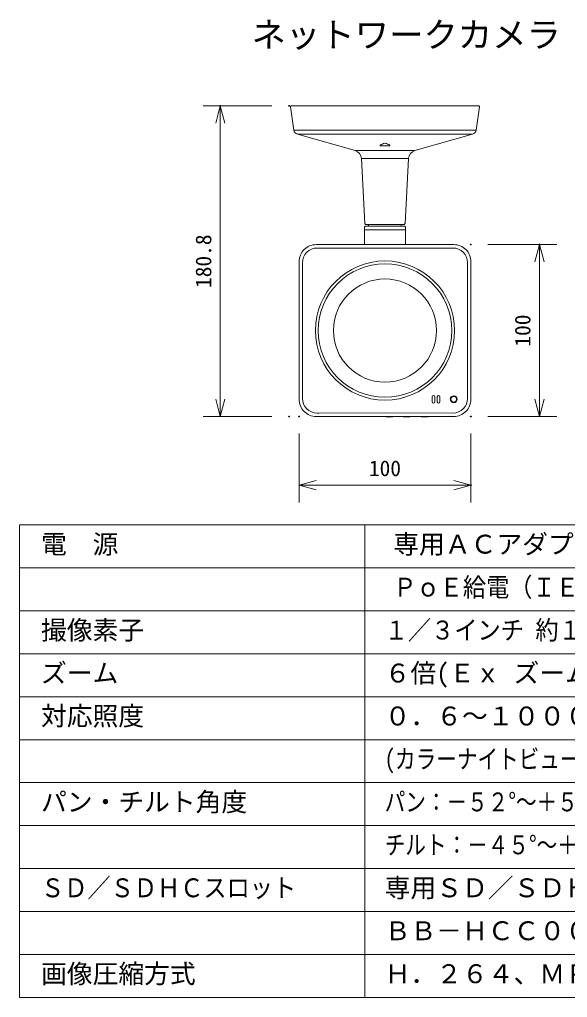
# Model space of a CAD drawing. Units: millimetres, scale not verified. Extents: x -62 to 63, y -57 to 57.
# Drawn here: x -62.5 to 1.3, y -56.7 to 57.1 of the extents above; entities that cross this region are included whole.
import ezdxf
from ezdxf.enums import TextEntityAlignment as Align

# ---------------------------------------------------------------- set-up
doc = ezdxf.new("R2010")
doc.units = ezdxf.units.MM
doc.header["$LTSCALE"] = 0.125
doc.header["$PDMODE"] = 32
doc.header["$PDSIZE"] = 0.0625
for name, color, linetype, lineweight in [('0-0_0', 7, 'Continuous', 9), ('0-1_WAKU', 1, 'Continuous', 18), ('0-5_GAIKEI', 1, 'Continuous', 18), ('0-6_SUNPO', 7, 'Continuous', 9)]:
    doc.layers.add(name, color=color, linetype=linetype, lineweight=lineweight)
doc.layers.add('0-2_MOJI1', color=7, linetype='Continuous')
doc.layers.add('0-4_Defpoints', color=7, linetype='Continuous')
doc.styles.add('ＭＳ ゴシック', font='')
doc.styles.get('ＭＳ ゴシック').set_extended_font_data('MS Gothic')

# ---------------------------------------------------------------- blocks, each defined once
blk = doc.blocks.new('_OPEN30')
at = {"layer": '0-0_0'}
blk.add_line((0, 0), (-1, 0), dxfattribs=at)
blk.add_lwpolyline([(-1, 0.26795), (0, 0), (-1, -0.26795)], dxfattribs=at)
blk = doc.blocks.new('D7')
at = {"layer": '0-4_Defpoints'}
for p in [(-38.2103, 43.9865), (-30.2103, 43.9864), (-30.2106, 7.833)]:
    blk.add_point(p, dxfattribs=at)
at = {"layer": '0-6_SUNPO'}
for p, q in [((-32.2103, 43.9864), (-40.2103, 43.9865)), ((-38.2106, 9.8331), (-38.2104, 41.9865)), ((-32.2106, 7.833), (-40.2106, 7.8331))]:
    blk.add_line(p, q, dxfattribs=at)
at = {"layer": '0-6_SUNPO', "xscale": 2, "yscale": 2}
for p, rotation in [((-38.2103, 43.9865), 89.99952), ((-38.2106, 7.8331), 269.99952)]:
    blk.add_blockref('_OPEN30', p, dxfattribs=dict(at, rotation=rotation))
at = {"layer": '0-6_SUNPO', "style": 'ＭＳ ゴシック'}
blk.add_text('180.8', height=1.833, rotation=90, dxfattribs=at).set_placement((-38.7105, 22.7848), align=Align.BOTTOM_LEFT)
blk = doc.blocks.new('D6')
at = {"layer": '0-4_Defpoints'}
for p in [(-29.0443, 7.8331), (-9.0443, 7.8331), (-9.0443, -0.1669)]:
    blk.add_point(p, dxfattribs=at)
at = {"layer": '0-6_SUNPO'}
for p, q in [((-29.0443, 5.8331), (-29.0443, -2.1669)), ((-9.0443, 5.8331), (-9.0443, -2.1669)), ((-27.0443, -0.1669), (-11.0443, -0.1669))]:
    blk.add_line(p, q, dxfattribs=at)
at = {"layer": '0-6_SUNPO', "xscale": 2, "yscale": 2, "rotation": 180}
blk.add_blockref('_OPEN30', (-29.0443, -0.1669), dxfattribs=at)
at = {"layer": '0-6_SUNPO', "xscale": 2, "yscale": 2}
blk.add_blockref('_OPEN30', (-9.0443, -0.1669), dxfattribs=at)
at = {"layer": '0-6_SUNPO', "style": 'ＭＳ ゴシック'}
blk.add_text('100', height=1.833, dxfattribs=at).set_placement((-20.9193, 0.3331), align=Align.BOTTOM_LEFT)
blk = doc.blocks.new('D5')
at = {"layer": '0-4_Defpoints'}
for p in [(-9.0585, 27.8331), (-1.0585, 27.8331), (-9.0585, 7.8331)]:
    blk.add_point(p, dxfattribs=at)
at = {"layer": '0-6_SUNPO'}
for p, q in [((-7.0585, 27.8331), (0.9415, 27.8331)), ((-1.0585, 9.8331), (-1.0585, 25.8331)), ((-7.0585, 7.8331), (0.9415, 7.8331))]:
    blk.add_line(p, q, dxfattribs=at)
at = {"layer": '0-6_SUNPO', "xscale": 2, "yscale": 2}
for p, rotation in [((-1.0585, 27.8331), 90), ((-1.0585, 7.8331), 270)]:
    blk.add_blockref('_OPEN30', p, dxfattribs=dict(at, rotation=rotation))
at = {"layer": '0-6_SUNPO', "style": 'ＭＳ ゴシック'}
blk.add_text('100', height=1.833, rotation=90, dxfattribs=at).set_placement((-1.5585, 15.9581), align=Align.BOTTOM_LEFT)

msp = doc.modelspace()

# ---------------------------------------------------------------- linework, layer by layer
at = {"layer": '0-1_WAKU', "color": 4}
for p, q in [((-62.493, -1.7253), (-62.493, -56.7253)), ((62.507, -1.7253), (-62.493, -1.7253)), ((-22.2874, -56.7253), (-22.2874, -1.7253)), ((-62.493, -56.7253), (62.507, -56.7253))]:
    msp.add_line(p, q, dxfattribs=at)
at = {"layer": '0-1_WAKU'}
for p, q in [((62.507, -6.7253), (-62.493, -6.7253)), ((62.507, -11.7253), (-62.493, -11.7253)), ((62.507, -16.7253), (-62.493, -16.7253)), ((62.507, -21.7253), (-62.493, -21.7253)), ((62.507, -26.7253), (-62.493, -26.7253)), ((62.507, -31.7253), (-62.493, -31.7253)), ((62.507, -36.7253), (-62.493, -36.7253)), ((62.507, -41.7253), (-62.493, -41.7253)), ((62.507, -46.7253), (-62.493, -46.7253)), ((62.507, -51.7253), (-62.493, -51.7253))]:
    msp.add_line(p, q, dxfattribs=at)
at = {"layer": '0-5_GAIKEI', "color": 7}
for p, q in [((-30.5654, 44.2416), (-30.9447, 46.9406)), ((-30.8462, 47.0545), (-30.6672, 47.0545)), ((-30.6672, 47.0545), (-30.6617, 47.0545)), ((-9.2598, 47.0545), (-30.6617, 47.0545)), ((-9.3561, 44.2416), (-8.9768, 46.9406)), ((-9.2598, 47.0545), (-9.2543, 47.0545)), ((-9.2545, 47.0545), (-9.2543, 47.0545)), ((-23.4394, 41.8497), (-30.1349, 43.7479)), ((-16.4821, 41.8497), (-9.7866, 43.7479)), ((-22.3163, 33.36), (-22.7135, 40.9399)), ((-17.6052, 33.36), (-17.208, 40.9399)), ((-22.3608, 32.9412), (-22.2608, 33.0412)), ((-22.2108, 33.2545), (-22.3163, 33.36)), ((-17.7108, 33.2545), (-17.6052, 33.36)), ((-17.5608, 32.9412), (-17.6608, 33.0412)), ((-22.3608, 32.6412), (-22.3608, 32.9412)), ((-22.337, 30.9012), (-22.354, 32.6412)), ((-22.337, 30.9012), (-22.354, 32.6412)), ((-17.5847, 30.9012), (-17.5677, 32.6412)), ((-17.5845, 30.9012), (-17.5675, 32.6412)), ((-17.5845, 30.9012), (-17.5675, 32.6412)), ((-17.5608, 32.6412), (-17.5608, 32.9412)), ((-27.9635, 30.9012), (-11.958, 30.9012)), ((-29.9608, 28.9039), (-29.9608, 12.8984)), ((-9.9608, 28.9039), (-9.9608, 12.8984)), ((-11.958, 10.9012), (-27.9635, 10.9012))]:
    msp.add_line(p, q, dxfattribs=at)
at = {"layer": '0-5_GAIKEI'}
for p, q in [((-30.5654, 44.2416), (-14.8766, 44.2416)), ((-30.1349, 43.7479), (-15.083, 43.7479)), ((-9.7866, 43.7479), (-15.083, 43.7479)), ((-9.3561, 44.2416), (-14.8766, 44.2416)), ((-20.5315, 42.4487), (-20.5315, 42.4706)), ((-19.39, 42.4487), (-19.39, 42.4706)), ((-23.4394, 41.8497), (-16.4821, 41.8497)), ((-22.7135, 40.9399), (-18.641, 40.9399)), ((-17.208, 40.9399), (-18.641, 40.9399)), ((-21.8608, 33.0412), (-21.8608, 33.2545)), ((-18.0608, 33.0412), (-18.0608, 33.2545)), ((-22.3608, 32.6412), (-17.5677, 32.6412)), ((-27.9635, 30.9012), (-11.958, 30.9012)), ((-9.9608, 12.8984), (-9.9608, 28.9039)), ((-14.4725, 12.6112), (-14.4725, 13.1912)), ((-14.169, 12.6112), (-14.169, 13.1912)), ((-13.8725, 12.6112), (-13.8725, 13.1912)), ((-13.569, 12.6112), (-13.569, 13.1912))]:
    msp.add_line(p, q, dxfattribs=at)
at = {"layer": '0-5_GAIKEI', "color": 7}
for points in [[(-30.667, 47.0545), (-30.6672, 47.0545), (-30.6672, 47.0545), (-30.6617, 47.0545)], [(-9.2598, 47.0545), (-9.2543, 47.0545), (-9.0753, 47.0545)]]:
    msp.add_lwpolyline(points, dxfattribs=at)
at = {"layer": '0-5_GAIKEI'}
for points in [[(-22.2608, 33.0412), (-18.8108, 33.0412), (-17.6608, 33.0412)], [(-17.7108, 33.2545), (-18.882, 33.2545), (-22.2108, 33.2545)], [(-27.8637, 30.5043), (-20.0642, 30.4961), (-12.2615, 30.5039), (-12.0578, 30.5043)], [(-29.5639, 12.9982), (-29.5557, 20.7977), (-29.5635, 28.6004), (-29.5639, 28.8041)], [(-10.3576, 28.8041), (-10.3658, 21.0046), (-10.358, 13.2019), (-10.3576, 12.9982)], [(-12.0578, 11.298), (-19.8573, 11.3062), (-27.66, 11.2984), (-27.8637, 11.298)]]:
    msp.add_lwpolyline(points, dxfattribs=at)
for centre, radius in [((-19.9608, 20.9012), 8.1), ((-19.9608, 20.9012), 7.77), ((-19.9608, 20.9012), 6), ((-11.9608, 12.9012), 0.4), ((-11.9584, 12.8988), 0.3315)]:
    msp.add_circle(centre, radius, dxfattribs=at)
at = {"layer": '0-5_GAIKEI', "color": 7}
for centre, radius, start, end in [((-30.8457, 46.9545), 0.1, 90.56309, 188), ((-9.0758, 46.9545), 0.1, 352, 89.43692), ((-29.9713, 44.3251), 0.6, 188, 254.17177), ((-9.9502, 44.3251), 0.6, 285.82823, 352), ((-23.7122, 40.8876), 1, 3, 74.17178), ((-16.2093, 40.8876), 1, 105.82822, 177), ((-27.9647, 28.9051), 1.9959, 89.96453, 180.03547), ((-11.9568, 28.9051), 1.9959, 359.96452, 90.03547), ((-27.9647, 12.8972), 1.9959, 179.96453, 270.03546), ((-11.9568, 12.8972), 1.9959, 269.96454, 0.03547)]:
    msp.add_arc(centre, radius, start, end, dxfattribs=at)
at = {"layer": '0-5_GAIKEI'}
for centre, radius, start, end in [((-20.5243, 42.4687), 0.0075, 103.76298, 165.19311), ((-20.4915, 42.4487), 0.04, 179.99999, 268.47859), ((-30.9381, 65.0256), 24.8373, 294.78449, 296.14045), ((-19.9608, 62.3794), 19.9778, 268.47468, 271.52532), ((-8.9834, 65.0256), 24.8373, 243.85955, 245.21551), ((-19.43, 42.4487), 0.04, 271.52141, 0), ((-19.3972, 42.4687), 0.0075, 14.8042, 76.23787), ((-27.8699, 28.8103), 1.6939, 89.79161, 180.20837), ((-12.0516, 28.8103), 1.6939, 359.79161, 90.20838), ((-27.8699, 12.992), 1.6939, 179.79162, 270.20838), ((-14.3208, 13.1912), 0.1517, 0.00002, 179.99992), ((-14.3208, 12.6112), 0.1517, 180.00006, 359.99993), ((-13.7208, 13.1912), 0.1517, 0.00002, 179.99992), ((-13.7208, 12.6112), 0.1517, 180.00006, 359.99993), ((-12.0516, 12.992), 1.6939, 269.7916, 0.20838), ((-19.4508, 13.4412), 2.6, 257.66722, 270), ((-19.4508, 13.4412), 2.6, 270, 282.33275), ((-17.4308, 13.4412), 2.6, 257.66725, 270), ((-17.4308, 13.4412), 2.6, 270, 282.33275), ((-15.3508, 13.4412), 2.6, 257.66719, 270), ((-15.3508, 13.4412), 2.6, 270, 282.33281)]:
    msp.add_arc(centre, radius, start, end, dxfattribs=at)

# ---------------------------------------------------------------- block references
at = {"layer": '0-6_SUNPO'}
for name in ['D7', 'D5', 'D6']:
    msp.add_blockref(name, (-0.9164, 3.0681), dxfattribs=at)

# ---------------------------------------------------------------- texts
at = {"layer": '0-2_MOJI1', "style": 'ＭＳ ゴシック'}
for s, height, p in [('ネットワークカメラ', 2.933, (-35.493, 52.9907)), ('電\u3000源', 2.199, (-59.993, -5.7253)), ('専用ＡＣアダプタ\u3000ＤＣ１２Ｖ', 2.199, (-18.993, -5.7253)), ('撮像素子', 2.199, (-59.993, -15.7253)), ('ズーム', 2.199, (-59.993, -20.7253)), ('６倍(Ｅｘ ズーム２倍、デジタルズーム３倍）', 2.199, (-19.993, -20.7253)), ('対応照度', 2.199, (-59.993, -25.7253)), ('０．６～１０００００ルクス', 2.199, (-19.993, -25.7253)), ('パン・チルト角度', 2.199, (-59.993, -35.7253)), ('専用ＳＤ／ＳＤＨＣメモリーカードとして', 2.199, (-19.993, -45.7253)), ('ＢＢ－ＨＣＣ００２、００４、００８', 2.199, (-19.993, -50.7253)), ('画像圧縮方式', 2.199, (-59.993, -55.7253)), ('Ｈ．２６４、ＭＰＥＧ－４、ＪＰＥＧ／３レベル', 2.199, (-19.993, -55.7253))]:
    msp.add_text(s, height=height, dxfattribs=at).set_placement(p, align=Align.BOTTOM_LEFT)
for s, width, p in [('ＰｏＥ給電（ＩＥＥＥ８０２．３ａｆ準拠）', 0.9, (-18.993, -10.7253)), ('１／３インチ 約１３０万画素', 0.9, (-19.993, -15.7253)), ('(カラーナイトビューモー時：０．０７～１０００００ルクス)', 0.8, (-19.993, -30.7253)), ('パン：－５２°～＋５２°(壁設置時)', 0.8, (-19.993, -35.7253)), ('チルト：－４５°～＋８°リモート操作', 0.8, (-19.993, -40.7253)), ('ＳＤ／ＳＤＨＣスロット', 0.9, (-59.993, -45.7253))]:
    msp.add_text(s, height=2.199, dxfattribs=dict(at, width=width)).set_placement(p, align=Align.BOTTOM_LEFT)

doc.saveas('drawing.dxf')
